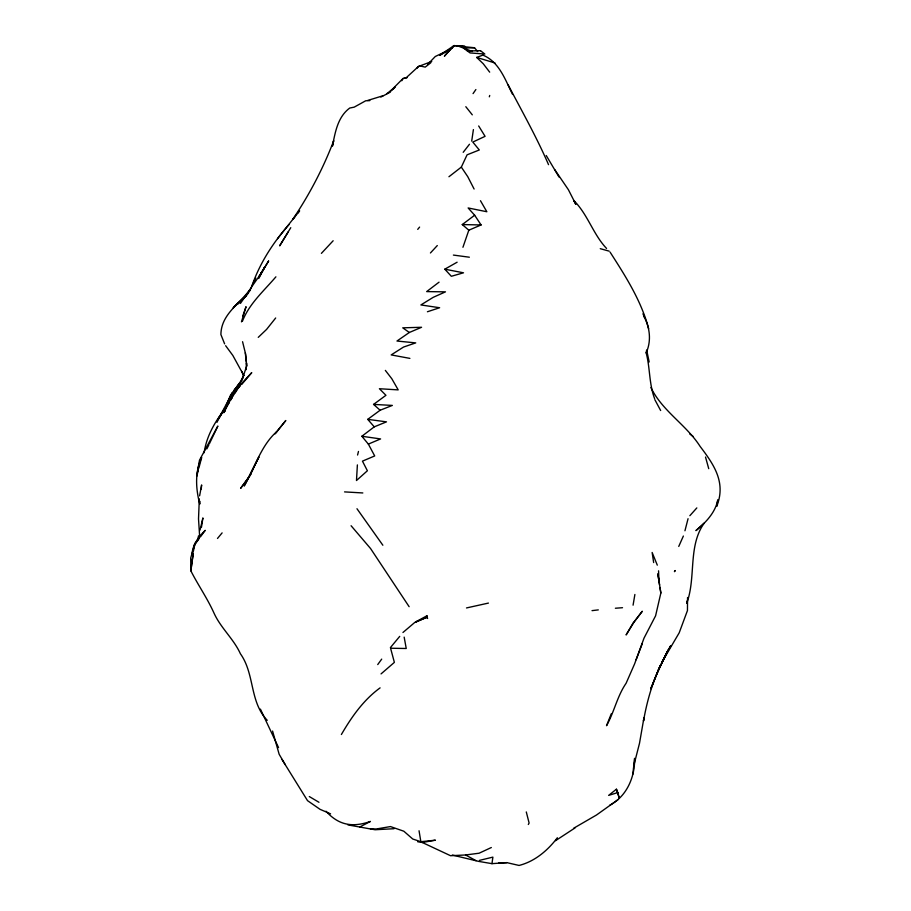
<?xml version="1.0" encoding="UTF-8"?>
<svg xmlns="http://www.w3.org/2000/svg" width="911" height="911" viewBox="0 0 911 911"><rect width="100%" height="100%" fill="white"/><g stroke="black" fill="none" stroke-linecap="round" stroke-linejoin="round"><path stroke-width="1.37" d="M687.554 597.514L687.452 610.552L679.207 632.792L661.705 662.582L670.69 645.762L666.453 653.221L657.628 671.862L668.241 650.033L659.12 668.321L650.761 688.784L660.532 665.167C652.253 682.863 646.844 701.8 643.508 721.022L643.94 717.822L639.511 743.262L633.623 766.299L634.603 758.339C635.069 776.855 626.734 796.521 609.698 805.233M246.221 369.661L246.505 362.84L246.687 365.949L242.372 379.056L243.772 375.264L240.538 381.561L233.74 390.933L241.939 380.365L230.563 395.021L225.837 406.42M199.315 498.921L198.518 518.928L199.555 534.928M357.385 464.906L356.486 480.518L367.384 470.759L362.453 461.148L374.706 455.944L368.351 444.101L361.861 436.267L374.25 426.849L386.492 421.85L367.748 419.356L380.126 410.235L392.356 405.418L373.567 404.404L385.945 395.306L379.42 388.724L398.198 389.885L391.821 378.748L385.353 370.401M632.963 774.077L633.509 767.597M200.033 501.392L199.76 504.136C195.797 488.672 194.703 472.331 201.661 457.493L198.849 468.129M201.229 489.059L201.627 484.948L199.611 495.846M192.027 554.605C192.415 544.778 198.609 537.023 205.214 530.339L200.466 536.83M659.575 584.908L657.822 573.793L660.851 593.027L655.59 615.813L644.02 638.133L634.58 663.948L626.108 683.261C617.18 696.22 614.208 712.072 606.532 725.714L611.258 713.825M452.277 855.03L478.81 861.419L491.951 863.651L492.897 857.126L479.437 860.383M687.042 601.009L686.712 603.333C696.3 577.437 687.703 546.475 704.146 523.165L695.924 530.623C705.569 522.698 715.454 512.563 717.777 499.866L716.775 506.288C726.181 482.363 714.053 464.815 700.081 446.367C686.222 424.708 662.32 411.112 650.909 387.562M471.704 141.114L473.401 129.59M201.479 527.15L202.914 517.926L200.044 530.065M633.077 605.177L634.887 594.473M204.155 452.756C206.216 437.804 213.47 424.298 222.375 412.341L218.549 419.049M654.622 398.654C648.996 383.964 650.158 367.85 646.161 352.876L646.662 350.063L649.179 361.986M197.562 540.724L198.552 535.77M193.428 551.03L195.136 543.081L190.706 557.953L190.877 570.878C198.142 585.192 207.366 598.333 213.971 613.035C220.678 627.975 233.66 638.85 240.413 653.768C254.909 674.072 249.42 701.777 267.253 720.316M357.579 455.033L358.478 451.446M684.947 530.783L688.056 518.701M198.154 470.782L196.753 476.111L199.486 460.226L217.854 426.052L209.371 443.794M646.161 352.876C651.536 340.999 649.942 327.664 643.918 316.39M489.321 96.817L489.719 95.461M241.472 321.868L246.027 306.7L242.804 315.969M462.936 247.28L468.823 230.198L481.076 224.949L474.654 215.224L468.14 207.959L486.838 211.739L480.461 200.705M198.735 539.323L200.158 535.474L194.134 545.484L198.086 540.075M636.117 659.712L642.346 643.496M253.497 282.661L249.591 291.201M217 422.294L219.574 416.486M230.358 397.595L232.635 392.459L218.913 417.99M242.417 321.241C249.261 303.625 263.917 290.894 275.896 276.83M678.752 546.418L683.375 536.032M251.265 472.593L258.895 457.071L244.159 486.03C254.978 467.844 260.432 446.367 276.614 431.712L285.803 420.518L276.09 432.782M448.941 176.745L461.33 167.112L467.07 154.836L479.3 149.973L472.809 142.082L485.073 136.331L478.674 125.969M206.808 448.952L208.824 444.978M253.178 468.789L249.022 476.988L240.595 488.376L251.151 473.971M231.474 397.856L223.787 412.729L225.245 409.904L224.493 411.51C229.652 396.034 240.789 384.169 251.755 372.633L241.745 384.408M258.747 278.527L264.566 267.356L259.396 276.079L268.586 261.07L259.396 276.079L261.856 271.968M254.021 281.465L255.809 278.049M401.808 80.737L402.958 78.551L406.044 77.879L418.502 66.446L431.734 61.492M528.323 824.489L529.109 823.02L526.285 811.94M221.863 413.435L227.875 403.322M341.386 734.505C351.6 716.934 363.466 699.99 380.092 687.873M290.768 227.682L279.654 245.856L288.286 231.758M230.483 400.145L231.906 397.868M230.54 400.088L231.986 397.8M216.75 421.429L226.19 406.875M277.525 238.659L299.628 210.794L297.908 212.969M235.095 392.892L237.418 389.487M238.967 387.221L240.515 384.954L237.691 388.917M473.06 93.605L475.884 89.54M275.088 433.909L276.614 431.712M240.424 303.409L250.252 289.265M228.82 401.66L235.505 392.049M252.654 285.428L260.227 274.666M229.515 400.681L233.615 394.953M248.919 292.192L246.232 295.927L237.691 303.944L245.594 295.973M377.735 664.563L381.698 659.12M275.669 317.996L266.581 329.406L258.246 337.366M463.198 152.319L469.472 144.257M295.301 216.214L292.682 219.46C309.284 194.874 323.211 168.353 333.733 140.693L332.435 146.09C335.225 132.323 337.639 116.984 349.733 108.045L354.197 107.145L365.721 100.768L369.82 100.609M417.716 229.378L419.595 227.09M390.375 647.641L399.713 636.379M321.401 253.36L333.153 240.755M217.49 538.458L222.113 532.889M557.361 837.756C547.716 850.475 534.814 861.476 519.054 865.45L506.812 862.626L491.951 863.651M417.022 68.2L418.502 66.446L420.745 66.116L425.221 67.118L430.812 62.745M451.833 48.146L454.02 45.607L464.906 46.393L454.02 45.607L439.603 55.389L446.504 51.551M289.174 224.436C272.879 242.747 259.191 264.088 251.402 287.421C241.108 303.317 221.168 313.407 220.895 334.553L224.607 343.846M689.855 515.706L696.824 507.917M430.436 252.973L437.303 245.549M427.84 64.248L435.276 56.505L448.667 50.139M381.049 673.901L394.372 662.377L390.58 648.233L406.238 648.495L404.165 637.119M402.947 632.496L414.801 622.418M394.474 87.912L390.352 91.248L402.958 78.551L407.08 77.708M616.428 789.199L608.639 795.394L617.806 792.581L619.309 798.389L616.428 789.199L617.806 792.581M386.833 93.662L395.34 87.046M617.943 799.699L596.5 815.003L573.736 828.201M439.056 282.159L426.667 291.6L445.479 291.85L433.226 297.328L420.893 304.946L439.626 307.736L427.418 311.756M468.823 230.198L462.264 224.573L474.654 215.224M555.539 840.682L575.08 827.883M409.335 332.481L402.742 327.835L421.577 327.277L409.335 332.481L396.98 341.033L415.735 342.889L403.527 347.057L391.195 354.914L409.893 358.387M380.866 97.056L390.409 92.102M444.807 269.178L463.505 272.81L451.321 276.284L444.807 269.178L457.117 262.209M426.883 615.802L415.37 622.076L426.974 617.225L426.883 615.802L427.555 618.489L426.974 617.225L415.427 622.27M347.945 824.91L359.743 827.017L370.413 821.437C352.739 827.643 338.835 825.446 326.001 811.234M491.336 847.526L479.084 853.22L465.589 854.973L450.546 855.714L422.294 842.493L417.671 841.753M368.351 444.101L380.593 438.931L361.861 436.267M489.685 72.151L483.217 63.724L476.681 57.427L482.887 55.104C499.399 61.982 505.149 79.792 512.608 94.437M367.657 100.461L383.098 95.723M466.5 607.944L488.433 603.082M422.294 842.493L435.412 840.193L420.848 841.696L412.751 839.02L403.835 831.219L390.466 826.573L376.448 828.953L370.47 828.953L359.743 827.017M592.025 610.643L598.299 609.892M615.38 608.241L622.52 607.705M498.886 862.865L506.698 862.706M477.694 51.585L474.529 47.748L463.494 48.078L456.832 45.55M393.996 828.725L375.104 829.739L370.47 828.953M462.264 224.573L481.076 224.949M344.552 491.894L362.829 492.953M459.44 46.245L474.529 47.748M453.393 255.08L469.359 257.209M470.11 51.506L467.434 51.005L463.494 48.078L472.422 51.506M600.269 248.68L609.117 251.129M476.681 57.427L494.958 62.961M330.579 813.853L320.057 809.344L307.531 800.655L281.909 759.33M225.643 345.702L232.84 355.461L243.601 375.104M465.589 854.973L476.043 860.679M309.307 796.556L318.952 802.284M689.684 433.898L693.066 436.358M373.567 404.404L380.126 410.235M351.088 525.727L370.572 548.547L409.13 606.692M367.748 419.356L374.25 426.849M606.567 248.464C593.061 234.252 587.891 214.518 573.748 200.454L575.695 204.144M465.817 106.701L472.297 114.843M554.697 169.571L568.407 189.727L575.775 204.189M382.859 545.233L356.975 508.737M610.04 252.062C625.504 276.147 641.219 300.619 648.655 328.677M461.33 167.112L467.764 176.677L474.096 189.032M546.236 155.519L559.012 177.041M285.211 764.659L279.142 754.24L272.571 731.055M508.087 84.757C521.957 111.199 536.681 137.276 548.536 164.663M654.872 399.724L660.646 410.519M278.55 747.589L260.409 709.111M642.938 313.783L644.601 317.404M241.768 371.346L243.59 375.617M657.298 565.15L652.139 552.465L653.654 562.565M705.513 457.049L708.735 468.675M242.565 341.705L245.617 354.106L246.38 361.599M245.298 352.864L246.687 365.949M419.049 830.764L420.848 841.696M659.985 587.538L660.851 593.027M658.562 570.81L658.926 580.854M191.811 562.952L190.877 570.878L193.326 552.931L191.811 562.952M675.097 570.593L674.493 571.573L675.097 570.593M632.917 623.386L626.108 634.944L634.113 621.985L642.312 611.235L632.917 623.386M229.06 402.411L226.919 405.816L229.094 402.377M445.775 54.535L444.409 56.175L454.02 45.607L445.775 54.535M236.222 304.73L233.182 307.907L246.232 295.927L236.222 304.73M480.473 50.674L467.434 51.005L470.087 52.94L484.823 54.034L480.473 50.674"/></g></svg>
